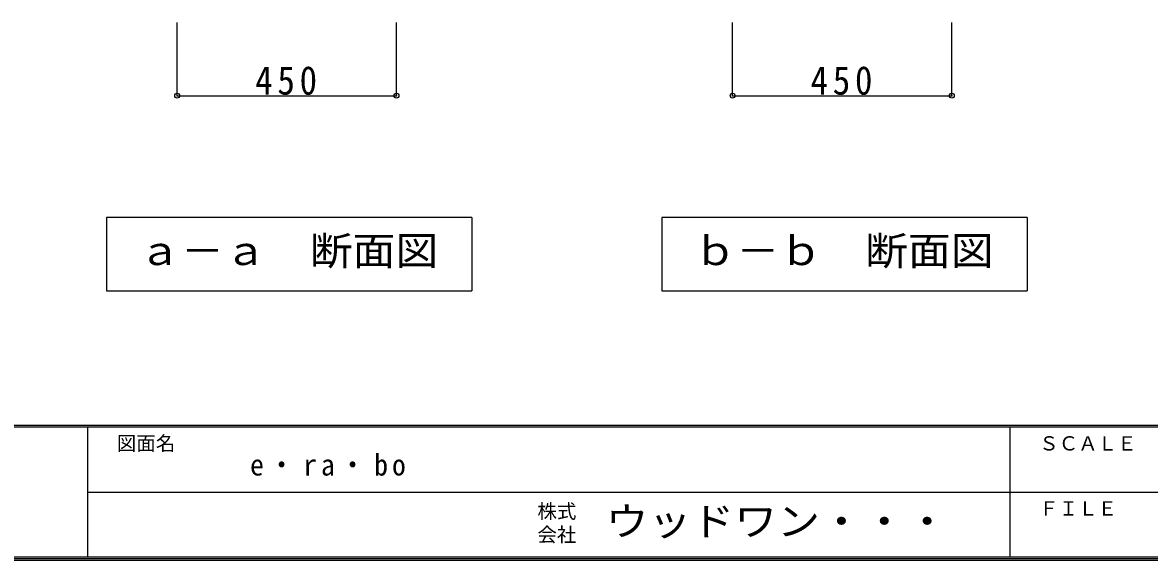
# Model space of a CAD drawing. Units: millimetres at full size, sheet at 1:20. Extents: x -3922 to 3878, y -2932 to 2722.
# Drawn here: x -156 to 2158, y -2864 to -1761 of the extents above; entities that cross this region are included whole.
import ezdxf
from ezdxf.enums import TextEntityAlignment as Align

# ---------------------------------------------------------------- set-up
doc = ezdxf.new("R2010")
doc.units = ezdxf.units.MM
doc.header["$LTSCALE"] = 20
doc.header["$PDMODE"] = 32
doc.header["$PDSIZE"] = 10
for name, color, linetype in [('0-A_文字', 7, 'Continuous'), ('0-B_寸法', 4, 'Continuous'), ('F-1_枠', 6, 'Continuous'), ('F-A_文字', 7, 'Continuous')]:
    doc.layers.add(name, color=color, linetype=linetype)
doc.styles.add('ＭＳ ゴシック', font='')
doc.styles.get('ＭＳ ゴシック').set_extended_font_data('MS Gothic')

msp = doc.modelspace()

# ---------------------------------------------------------------- linework, layer by layer
at = {"layer": '0-A_文字'}
for p, q in [((766.94, -2161.27), (766.94, -2311.27)), ((1906.94, -2161.27), (1906.94, -2311.27)), ((16.94, -2311.27), (766.94, -2311.27)), ((1156.94, -2311.27), (1906.94, -2311.27))]:
    msp.add_line(p, q, dxfattribs=at)
for points in [[(766.94, -2161.27), (16.94, -2161.27), (16.94, -2311.27)], [(1906.94, -2161.27), (1156.94, -2161.27), (1156.94, -2311.27)]]:
    msp.add_lwpolyline(points, dxfattribs=at)
at = {"layer": '0-B_寸法'}
for p, q in [((161.94, -1911.27), (161.94, -1761.27)), ((611.94, -1911.27), (611.94, -1761.27)), ((1301.94, -1911.27), (1301.94, -1761.27)), ((1751.94, -1911.27), (1751.94, -1761.27)), ((161.94, -1911.27), (611.94, -1911.27)), ((1301.94, -1911.27), (1751.94, -1911.27))]:
    msp.add_line(p, q, dxfattribs=at)
at = {"layer": '0-B_寸法', "color": 7}
for p in [(161.94, -1911.27), (611.94, -1911.27), (1301.94, -1911.27), (1751.94, -1911.27)]:
    msp.add_point(p, dxfattribs=at)
at = {"layer": 'F-1_枠'}
for p, q in [((3877.97, -2587.71), (-3922.03, -2587.71)), ((3877.97, -2591.04), (-3922.03, -2591.04)), ((-22.03, -2591.04), (-22.03, -2857.71)), ((1871.3, -2591.04), (1871.3, -2857.71)), ((-22.03, -2724.37), (3871.3, -2724.38)), ((3877.97, -2857.71), (-3922.03, -2857.71)), ((3877.97, -2861.04), (-3922.03, -2861.04)), ((3877.97, -2864.37), (-3922.03, -2864.37))]:
    msp.add_line(p, q, dxfattribs=at)

# ---------------------------------------------------------------- texts
at = {"layer": '0-A_文字', "style": 'ＭＳ ゴシック', "width": 1.1}
for s, p in [('ａ－ａ\u3000断面図', (81.94, -2276.27)), ('ｂ－ｂ\u3000断面図', (1221.94, -2276.27))]:
    msp.add_text(s, height=58.65, dxfattribs=at).set_placement(p, align=Align.BOTTOM_LEFT)
at = {"layer": '0-B_寸法', "color": 7, "char_height": 58.65, "attachment_point": 7, "style": 'ＭＳ ゴシック'}
for insert in [(321.94, -1910.06), (1461.94, -1910.06)]:
    msp.add_mtext('\\T1.27;\\W0.9;450', dxfattribs=dict(at, insert=insert))
at = {"layer": 'F-A_文字', "style": 'ＭＳ ゴシック'}
for s, p in [('図面名', (37.97, -2647.71)), ('ＳＣＡＬＥ', (1931.3, -2647.71)), ('株式', (901.3, -2787.04)), ('ＦＩＬＥ', (1931.3, -2781.04)), ('会社', (901.3, -2835.04))]:
    msp.add_text(s, height=29.33, dxfattribs=at).set_placement(p, align=Align.BOTTOM_LEFT)
at = {"layer": 'F-A_文字', "style": 'ＭＳ ゴシック', "width": 1.1}
msp.add_text('ウッドワン・・・', height=58.65, dxfattribs=at).set_placement((1041.3, -2831.04), align=Align.BOTTOM_LEFT)
at = {"layer": 'F-A_文字', "insert": (311.3, -2691.04), "char_height": 43.99, "attachment_point": 7, "style": 'ＭＳ ゴシック'}
msp.add_mtext('\\T1.28;\\W0.95;e・ra・bo', dxfattribs=at)

doc.saveas('drawing.dxf')
